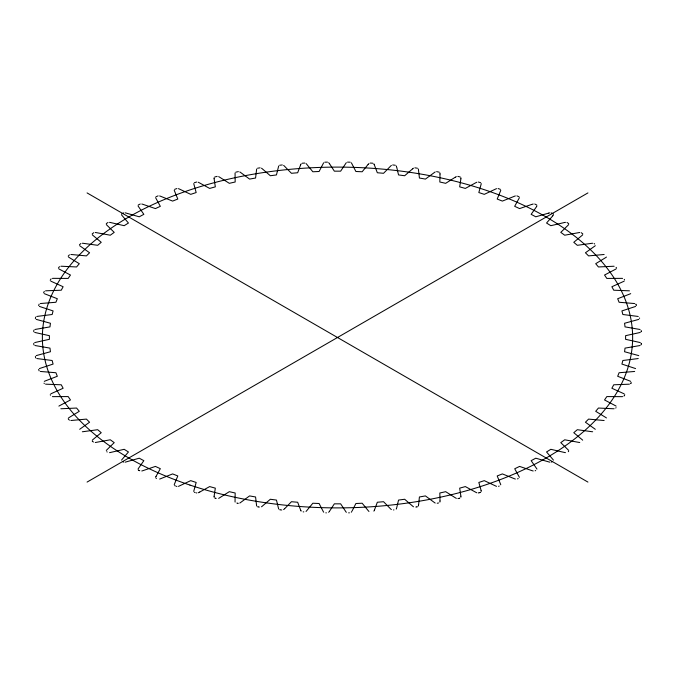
<?xml version="1.0" encoding="UTF-8"?>
<svg xmlns="http://www.w3.org/2000/svg" width="675" height="675" viewBox="0 0 675 675"><rect width="100%" height="100%" fill="white"/><g stroke="black" fill="none" stroke-linecap="round" stroke-linejoin="round"><path stroke-width="1.01" d="M33.75 343.339L33.851 344.832M641.25 331.712L641.225 331.231M214.11 496.252L215.325 488.143A288.107 166.337 0 0 1 209.672 486.574L199.808 492.007M460.89 178.841L459.675 186.857A288.107 166.337 0 0 1 465.328 188.426L476.364 182.436A6.91 3.991 0 0 1 476.854 182.225M460.89 178.748L460.907 178.31A9.172 5.299 0 0 0 460.89 177.787M214.11 496.336L214.093 496.597A9.172 5.299 0 0 0 214.11 497.213M33.75 331.712L33.851 330.168M641.25 343.339L641.216 343.879M641.216 343.913L641.157 344.782M440.016 500.951L439.83 492.995A288.107 166.337 0 0 0 445.669 491.67L455.684 498.007A9.172 5.299 0 0 0 456.359 498.352M440.007 501.044L439.94 501.744A6.91 3.991 0 0 1 439.864 502.09M35.353 318.617L35.648 317.09M418.593 504.833L419.42 496.969A288.107 166.337 0 0 0 425.41 495.906L434.573 502.656A9.172 5.299 0 0 0 435.206 503.035M418.534 505.094L418.39 505.702A6.91 3.991 0 0 1 418.272 506.048M38.635 305.64L39.133 304.121M396.672 507.954L398.545 500.057A288.107 166.337 0 0 0 404.663 499.255L412.931 506.385A9.172 5.299 0 0 0 413.513 506.782M43.597 292.832L44.288 291.347M396.461 508.553L396.394 508.722A6.91 3.991 0 0 1 396.233 509.06M156.018 476.415L160.329 468.669A288.107 166.337 0 0 1 155.427 466.408L142.349 470.838A6.91 3.991 0 0 1 141.792 470.981M155.984 476.499L155.832 476.845A9.172 5.299 0 0 0 155.647 477.36M631.209 382.598L630.973 383.105M630.956 383.138L630.712 383.653M300.637 164.801L297.667 172.758A288.107 166.337 0 0 0 291.457 173.298L284.141 165.839A9.172 5.299 0 0 0 283.618 165.409M300.679 164.717L300.932 164.219A6.91 3.991 0 0 1 301.134 163.882M374.448 510.03L377.333 502.242A288.107 166.337 0 0 0 383.543 501.702L390.859 509.161A9.172 5.299 0 0 0 391.382 509.591M374.363 510.199L374.068 510.781A6.91 3.991 0 0 1 373.866 511.118M50.203 280.277L51.081 278.826M624.772 394.765L624.502 395.229M536.507 206.719L531.149 214.338A288.107 166.337 0 0 1 535.748 216.802L548.522 213.157M624.282 395.592L623.945 396.132M352.063 511.059L355.902 503.499A288.107 166.337 0 0 0 362.154 503.229L368.491 510.983A9.172 5.299 0 0 0 368.963 511.439M58.413 268.043L59.476 266.625M351.641 511.718L351.532 511.878A6.91 3.991 0 0 1 351.287 512.198M552.817 215.747L553.112 215.342A9.172 5.299 0 0 0 553.424 214.852M552.698 215.916L546.548 223.037A288.107 166.337 0 0 1 550.817 225.695L564.165 222.581M616.072 407.649L615.743 408.08M329.493 511.279L334.361 503.828A288.107 166.337 0 0 0 340.639 503.828L345.946 511.836A9.172 5.299 0 0 0 346.359 512.308M329.366 511.439L328.987 511.92A6.91 3.991 0 0 1 328.641 512.308M68.183 256.196L69.432 254.829M368.196 164.32L368.643 163.865A6.91 3.991 0 0 1 368.963 163.569M368.128 164.396L362.154 171.771A288.107 166.337 0 0 0 355.902 171.501L351.641 163.282A9.172 5.299 0 0 0 351.295 162.802M79.464 244.797L80.882 243.498M284.723 508.646L291.457 501.702A288.107 166.337 0 0 0 297.667 502.242L300.848 510.621M284.555 508.798L283.973 509.304A6.91 3.991 0 0 1 283.61 509.591M92.18 233.93L93.766 232.689M412.653 168.826L413.117 168.48A6.91 3.991 0 0 1 413.513 168.218M412.467 168.969L404.663 175.745A288.107 166.337 0 0 0 398.545 174.943L396.706 167.138M106.27 223.636L108.017 222.463M568.679 451.406L568.291 451.668M121.66 213.975L123.542 212.887M87.067 482.085L587.933 192.915M552.158 461.717L551.458 462.113M455.355 177.179L455.903 176.875A6.91 3.991 0 0 1 456.368 176.648M455.245 177.238L445.669 183.33A288.107 166.337 0 0 0 439.83 182.005L440.016 174.049M138.248 205.006L140.273 204.002M535.697 470.526L535.123 470.804M199.69 492.067L198.636 492.564A6.91 3.991 0 0 1 198.146 492.775M155.959 196.779L158.102 195.868M518.223 478.575L517.489 478.887M174.682 189.346L176.934 188.519M499.196 486.068L498.504 486.321M194.316 182.731L196.67 182.014M480.684 492.269L480.229 492.413M479.79 492.548L479.233 492.716M479.182 492.733L478.33 492.986M531.967 204.356L532.651 204.162A6.91 3.991 0 0 1 533.208 204.019M214.743 176.985L217.19 176.369M531.697 204.441L519.573 208.592A288.107 166.337 0 0 0 514.671 206.331L519.168 198.155A9.172 5.299 0 0 0 519.353 197.64M459.751 498.142L459.262 498.268M459.211 498.285L458.772 498.386M458.342 498.496L457.886 498.614M548.657 213.123L549.357 212.954A6.91 3.991 0 0 1 549.931 212.836M235.862 172.142L238.385 171.627M438.556 502.985L437.197 503.255M564.46 222.522L564.891 222.446A6.91 3.991 0 0 1 565.473 222.353M257.555 168.218L260.128 167.822M417.445 506.782L416.829 506.883M415.825 507.035L416.551 506.925M279.686 165.24L282.31 164.953M393.938 509.912L393.508 509.962M302.147 163.232L304.796 163.055M324.802 162.194L327.468 162.135M348.646 512.848L349.397 512.831M347.532 162.135L350.198 162.194M326.388 512.848L325.823 512.84M370.204 163.055L372.853 163.232M303.159 511.844L303.784 511.886M392.69 164.953L395.314 165.24M281.77 509.988L280.935 509.903M280.446 509.844L279.686 509.76M414.872 167.822L417.445 168.218M259.352 507.068L258.626 506.95M258.297 506.9L257.555 506.782M436.615 171.627L439.138 172.142M238.309 503.356L237.659 503.229M236.858 503.069L237.296 503.153M457.81 176.369L460.257 176.985M216.194 498.386L215.738 498.268M215.452 498.192L214.743 498.015M478.33 182.014L480.684 182.731M196.67 492.986L196.02 492.792M194.965 492.472L194.316 492.269M498.066 188.519L500.318 189.346M176.934 486.481L176.335 486.262M175.432 485.932L174.682 485.654M516.898 195.868L519.041 196.779M156.499 478.457L156.018 478.246M534.727 204.002L536.752 205.006M139.759 470.745L138.949 470.34M138.763 470.247L138.248 469.994M551.458 212.887L553.34 213.975M123.542 462.113L122.934 461.767M87.067 192.915L587.933 482.085M566.983 222.463L568.73 223.636M107.198 451.997L106.751 451.693M581.234 232.689L582.82 233.93M93.42 442.041L92.914 441.653M92.652 441.45L92.222 441.112M79.718 245.666A6.91 3.991 0 0 0 80.047 245.962L89.572 252.771A288.107 166.337 0 0 0 86.434 255.901L71.769 254.551A9.172 5.299 0 0 0 70.858 254.526M594.118 243.498L594.683 244.012M69.432 420.171L69.036 419.749M68.614 419.285L68.183 418.804M329.493 163.721L329.054 163.164A9.172 5.299 0 0 0 328.641 162.692M329.56 163.797L334.361 171.172A288.107 166.337 0 0 1 340.639 171.172L346.073 163.004A6.91 3.991 0 0 1 346.359 162.692M616.098 267.384L616.587 268.043M624.24 279.34L624.577 279.906M50.498 395.229L50.228 394.765M44.288 383.653L44.044 383.138M374.152 164.379L377.333 172.758A288.107 166.337 0 0 1 383.543 173.298L391.027 165.696A6.91 3.991 0 0 1 391.39 165.409M155.655 197.64A6.91 3.991 0 0 0 155.765 197.986L160.329 206.331A288.107 166.337 0 0 0 155.427 208.592L142.627 204.238A9.172 5.299 0 0 0 141.801 204.019M635.867 304.121L636.061 304.703M39.116 370.837L38.635 369.36M396.546 166.708L396.461 166.447A9.172 5.299 0 0 0 396.242 165.94M636.12 304.881L636.365 305.64M35.648 357.91L35.353 356.425M639.529 317.959L639.613 318.414M481.064 490.312L478.828 482.448A288.107 166.337 0 0 0 484.262 480.642L495.796 486.042A9.172 5.299 0 0 0 496.555 486.329M481.089 490.48L481.191 491.096A6.91 3.991 0 0 1 481.216 491.442M440.007 173.956L439.957 173.433A9.172 5.299 0 0 0 439.872 172.91M641.183 330.598L641.225 331.189M460.89 496.159L459.675 488.143A288.107 166.337 0 0 0 465.328 486.574L476.128 492.455A9.172 5.299 0 0 0 476.854 492.775M214.11 178.664L214.093 178.132A6.91 3.991 0 0 1 214.118 177.787M460.89 496.252L460.907 496.868A6.91 3.991 0 0 1 460.882 497.213M214.11 178.748L215.325 186.857A288.107 166.337 0 0 0 209.672 188.426L198.872 182.545A9.172 5.299 0 0 0 198.146 182.225M159.621 479.048A6.91 3.991 0 0 0 160.161 478.887L172.623 473.909A288.107 166.337 0 0 0 177.803 475.943L174.378 484.287A9.172 5.299 0 0 0 174.26 484.81M178.436 486.329A6.91 3.991 0 0 0 178.951 486.143L190.738 480.642A288.107 166.337 0 0 0 196.172 482.448L193.835 490.919A9.172 5.299 0 0 0 193.784 491.442M218.632 498.352A6.91 3.991 0 0 0 219.097 498.125L229.331 491.67A288.107 166.337 0 0 0 235.17 492.995L235.043 501.567A9.172 5.299 0 0 0 235.128 502.09M239.785 503.027A6.91 3.991 0 0 0 240.216 502.782L249.59 495.906A288.107 166.337 0 0 0 255.58 496.969L256.567 505.533A9.172 5.299 0 0 0 256.719 506.048M261.487 506.782A6.91 3.991 0 0 0 261.883 506.52L270.337 499.255A288.107 166.337 0 0 0 276.455 500.057L278.539 508.553A9.172 5.299 0 0 0 278.758 509.06M301.134 511.118A9.172 5.299 0 0 1 300.848 510.612M306.037 511.431A6.91 3.991 0 0 0 306.357 511.135L312.846 503.229A288.107 166.337 0 0 0 319.098 503.499L323.359 511.718A9.172 5.299 0 0 0 323.705 512.198M500.74 484.81A6.91 3.991 0 0 0 500.673 484.464L497.197 475.943A288.107 166.337 0 0 0 502.377 473.909L514.578 478.794A9.172 5.299 0 0 0 515.379 479.048M519.345 477.36A6.91 3.991 0 0 0 519.235 477.014L514.721 468.754A288.107 166.337 0 0 0 519.573 466.408L532.373 470.762A9.172 5.299 0 0 0 533.199 470.981M536.946 469.125A6.91 3.991 0 0 0 536.785 468.779L531.149 460.662A288.107 166.337 0 0 0 535.748 458.198L549.079 461.978A9.172 5.299 0 0 0 549.931 462.164M553.424 460.148A6.91 3.991 0 0 0 553.222 459.818L546.548 451.963A288.107 166.337 0 0 0 550.817 449.305L564.604 452.503A9.172 5.299 0 0 0 565.473 452.647M568.696 450.487A6.91 3.991 0 0 0 568.451 450.166L560.782 442.623A288.107 166.337 0 0 0 564.697 439.788L578.855 442.387A9.172 5.299 0 0 0 579.741 442.488M582.668 440.201A6.91 3.991 0 0 0 582.39 439.889L573.767 432.692A288.107 166.337 0 0 0 577.302 429.697L591.756 431.679A9.172 5.299 0 0 0 592.658 431.747M595.283 429.334A6.91 3.991 0 0 0 594.953 429.038L585.428 422.229A288.107 166.337 0 0 0 588.566 419.099L603.231 420.449A9.172 5.299 0 0 0 604.142 420.474M606.445 417.952A6.91 3.991 0 0 0 606.083 417.673L595.696 411.303A288.107 166.337 0 0 0 598.421 408.038L613.229 408.746A9.172 5.299 0 0 0 614.132 408.738M616.106 406.122A6.91 3.991 0 0 0 615.71 405.861L604.53 399.954A288.107 166.337 0 0 0 606.825 396.579L621.675 396.655A9.172 5.299 0 0 0 622.578 396.605M624.206 393.913A6.91 3.991 0 0 0 623.784 393.668L611.871 388.26A288.107 166.337 0 0 0 613.718 384.792L628.535 384.227A9.172 5.299 0 0 0 629.438 384.134M630.712 381.383A6.91 3.991 0 0 0 630.248 381.156L617.667 376.279A288.107 166.337 0 0 0 619.068 372.743L633.774 371.537A9.172 5.299 0 0 0 634.652 371.41M635.572 368.609A6.91 3.991 0 0 0 635.082 368.407L621.903 364.078A288.107 166.337 0 0 0 622.839 360.501L637.352 358.661A9.172 5.299 0 0 0 638.212 358.493M638.761 355.666A6.91 3.991 0 0 0 638.255 355.48L624.552 351.734A288.107 166.337 0 0 0 625.016 348.123L639.25 345.668A9.172 5.299 0 0 0 640.094 345.465M640.271 342.613A6.91 3.991 0 0 0 639.74 342.453L625.59 339.314A288.107 166.337 0 0 0 625.59 335.686L639.461 332.623A9.172 5.299 0 0 0 640.28 332.387M640.086 329.535A6.91 3.991 0 0 0 639.537 329.4L625.016 326.877A288.107 166.337 0 0 0 624.552 323.266L637.985 319.613A9.172 5.299 0 0 0 638.769 319.334M638.212 316.507A6.91 3.991 0 0 0 637.639 316.389L622.839 314.499A288.107 166.337 0 0 0 621.903 310.922L634.829 306.695A9.172 5.299 0 0 0 635.572 306.391M634.652 303.59A6.91 3.991 0 0 0 634.07 303.497L619.068 302.257A288.107 166.337 0 0 0 617.667 298.721L630.011 293.954A9.172 5.299 0 0 0 630.712 293.617M629.438 290.866A6.91 3.991 0 0 0 628.838 290.798L613.718 290.208A288.107 166.337 0 0 0 611.871 286.74L623.557 281.45A9.172 5.299 0 0 0 624.215 281.087M622.578 278.395A6.91 3.991 0 0 0 621.979 278.362L606.825 278.421A288.107 166.337 0 0 0 604.53 275.046L615.507 269.266A9.172 5.299 0 0 0 616.106 268.878M614.132 266.262A6.91 3.991 0 0 0 613.524 266.254L598.421 266.962A288.107 166.337 0 0 0 595.696 263.697L605.897 257.462A9.172 5.299 0 0 0 606.445 257.048M604.142 254.526A6.91 3.991 0 0 0 603.534 254.543L588.566 255.901A288.107 166.337 0 0 0 585.428 252.771L594.785 246.105A9.172 5.299 0 0 0 595.283 245.666M592.658 243.253A6.91 3.991 0 0 0 592.051 243.295L577.302 245.303A288.107 166.337 0 0 0 573.767 242.308L582.238 235.263A9.172 5.299 0 0 0 582.677 234.807M579.741 232.512A6.91 3.991 0 0 0 579.15 232.58L564.697 235.212A288.107 166.337 0 0 0 560.782 232.377L568.316 224.986A9.172 5.299 0 0 0 568.696 224.513M536.946 205.883A9.172 5.299 0 0 1 536.692 206.381M515.379 195.953A6.91 3.991 0 0 0 514.839 196.113L502.377 201.091A288.107 166.337 0 0 0 497.197 199.057L500.622 190.713A9.172 5.299 0 0 0 500.74 190.19M496.564 188.671A6.91 3.991 0 0 0 496.049 188.857L484.262 194.358A288.107 166.337 0 0 0 478.828 192.552L481.165 184.081A9.172 5.299 0 0 0 481.216 183.558M435.215 171.973A6.91 3.991 0 0 0 434.784 172.218L425.41 179.094A288.107 166.337 0 0 0 419.42 178.031L418.433 169.467A9.172 5.299 0 0 0 418.281 168.953M373.866 163.882A9.172 5.299 0 0 1 374.152 164.388M323.713 162.802A6.91 3.991 0 0 0 323.468 163.122L319.098 171.501A288.107 166.337 0 0 0 312.846 171.771L306.509 164.017A9.172 5.299 0 0 0 306.037 163.561M278.767 165.94A6.91 3.991 0 0 0 278.606 166.278L276.455 174.943A288.107 166.337 0 0 0 270.337 175.745L262.069 168.615A9.172 5.299 0 0 0 261.487 168.218M256.728 168.953A6.91 3.991 0 0 0 256.61 169.298L255.58 178.031A288.107 166.337 0 0 0 249.59 179.094L240.427 172.344A9.172 5.299 0 0 0 239.794 171.965M235.136 172.91A6.91 3.991 0 0 0 235.069 173.256L235.17 182.005A288.107 166.337 0 0 0 229.331 183.33L219.316 176.993A9.172 5.299 0 0 0 218.641 176.648M193.784 183.558A6.91 3.991 0 0 0 193.809 183.904L196.172 192.552A288.107 166.337 0 0 0 190.738 194.358L179.204 188.958A9.172 5.299 0 0 0 178.445 188.671M174.26 190.19A6.91 3.991 0 0 0 174.327 190.536L177.803 199.057A288.107 166.337 0 0 0 172.623 201.091L160.422 196.206A9.172 5.299 0 0 0 159.621 195.953M138.054 205.875A6.91 3.991 0 0 0 138.215 206.221L143.851 214.338A288.107 166.337 0 0 0 139.252 216.802L125.921 213.022A9.172 5.299 0 0 0 125.069 212.836M121.576 214.852A6.91 3.991 0 0 0 121.778 215.182L128.453 223.037A288.107 166.337 0 0 0 124.183 225.695L110.396 222.497A9.172 5.299 0 0 0 109.527 222.353M106.304 224.513A6.91 3.991 0 0 0 106.549 224.834L114.218 232.377A288.107 166.337 0 0 0 110.303 235.212L96.145 232.613A9.172 5.299 0 0 0 95.259 232.512M92.332 234.799A6.91 3.991 0 0 0 92.61 235.111L101.233 242.308A288.107 166.337 0 0 0 97.698 245.303L83.244 243.321A9.172 5.299 0 0 0 82.342 243.253M68.555 257.048A6.91 3.991 0 0 0 68.918 257.327L79.304 263.697A288.107 166.337 0 0 0 76.579 266.962L61.771 266.254A9.172 5.299 0 0 0 60.868 266.262M58.894 268.878A6.91 3.991 0 0 0 59.29 269.139L70.47 275.046A288.107 166.337 0 0 0 68.175 278.421L53.325 278.345A9.172 5.299 0 0 0 52.422 278.395M50.794 281.087A6.91 3.991 0 0 0 51.216 281.332L63.129 286.74A288.107 166.337 0 0 0 61.282 290.208L46.465 290.773A9.172 5.299 0 0 0 45.562 290.866M44.288 293.617A6.91 3.991 0 0 0 44.752 293.844L57.333 298.721A288.107 166.337 0 0 0 55.932 302.257L41.226 303.463A9.172 5.299 0 0 0 40.348 303.59M39.428 306.391A6.91 3.991 0 0 0 39.918 306.593L53.097 310.922A288.107 166.337 0 0 0 52.161 314.499L37.648 316.339A9.172 5.299 0 0 0 36.788 316.507M36.239 319.334A6.91 3.991 0 0 0 36.745 319.52L50.448 323.266A288.107 166.337 0 0 0 49.984 326.877L35.75 329.332A9.172 5.299 0 0 0 34.906 329.535M34.729 332.387A6.91 3.991 0 0 0 35.26 332.547L49.41 335.686A288.107 166.337 0 0 0 49.41 339.314L35.539 342.377A9.172 5.299 0 0 0 34.72 342.613M34.914 345.465A6.91 3.991 0 0 0 35.463 345.6L49.984 348.123A288.107 166.337 0 0 0 50.448 351.734L37.015 355.387A9.172 5.299 0 0 0 36.231 355.666M36.788 358.493A6.91 3.991 0 0 0 37.361 358.611L52.161 360.501A288.107 166.337 0 0 0 53.097 364.078L40.171 368.305A9.172 5.299 0 0 0 39.428 368.609M40.348 371.41A6.91 3.991 0 0 0 40.93 371.503L55.932 372.743A288.107 166.337 0 0 0 57.333 376.279L44.989 381.046A9.172 5.299 0 0 0 44.288 381.383M45.562 384.134A6.91 3.991 0 0 0 46.162 384.202L61.282 384.792A288.107 166.337 0 0 0 63.129 388.26L51.443 393.55A9.172 5.299 0 0 0 50.785 393.913M52.422 396.605A6.91 3.991 0 0 0 53.021 396.638L68.175 396.579A288.107 166.337 0 0 0 70.47 399.954L59.493 405.734A9.172 5.299 0 0 0 58.894 406.122M60.868 408.738A6.91 3.991 0 0 0 61.476 408.746L76.579 408.038A288.107 166.337 0 0 0 79.304 411.303L69.103 417.538A9.172 5.299 0 0 0 68.555 417.952M70.858 420.474A6.91 3.991 0 0 0 71.466 420.457L86.434 419.099A288.107 166.337 0 0 0 89.572 422.229L80.215 428.895A9.172 5.299 0 0 0 79.718 429.334M82.342 431.747A6.91 3.991 0 0 0 82.949 431.705L97.698 429.697A288.107 166.337 0 0 0 101.233 432.692L92.846 439.661A9.172 5.299 0 0 0 92.323 440.193M95.259 442.488A6.91 3.991 0 0 0 95.85 442.42L110.303 439.788A288.107 166.337 0 0 0 114.218 442.623L106.684 450.014A9.172 5.299 0 0 0 106.304 450.487M109.527 452.647A6.91 3.991 0 0 0 110.109 452.554L124.183 449.305A288.107 166.337 0 0 0 128.453 451.963L121.888 459.658A9.172 5.299 0 0 0 121.576 460.148M125.069 462.164A6.91 3.991 0 0 0 125.634 462.046L139.252 458.198A288.107 166.337 0 0 0 143.851 460.662L138.307 468.619A9.172 5.299 0 0 0 138.054 469.117M189.937 485.063A295.135 170.395 0 0 0 632.635 337.5A295.135 170.395 0 0 0 189.937 189.937A295.135 170.395 0 0 0 189.937 485.063"/></g></svg>
